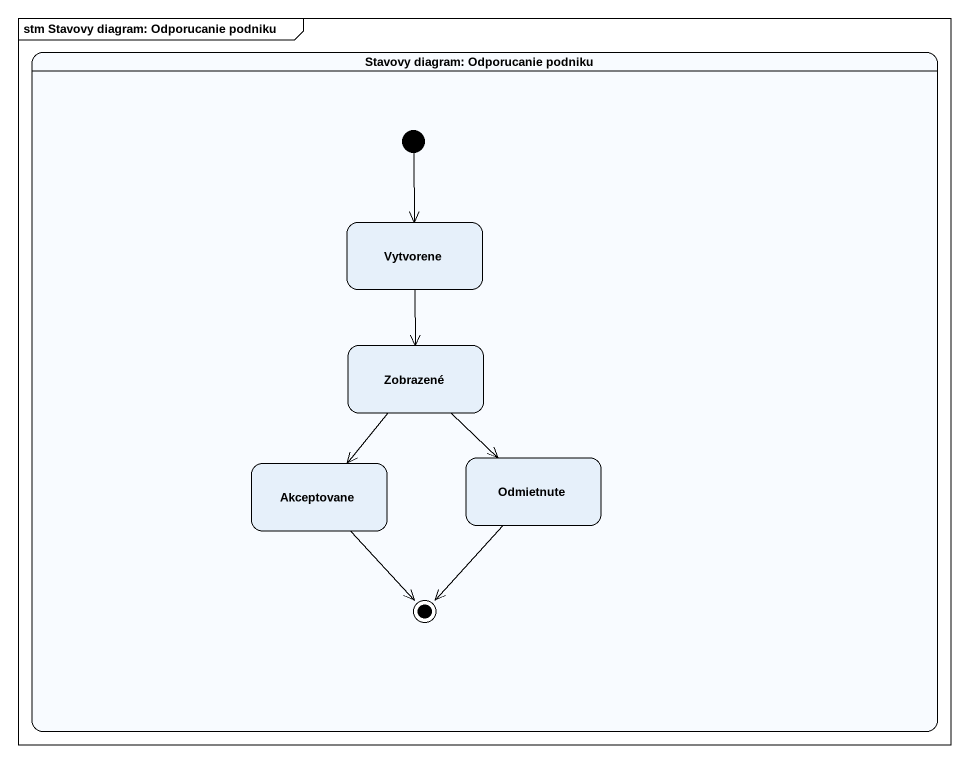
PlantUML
@startuml
mainframe stm Stavovy diagram: Odporucanie podniku
hide empty description
state "Stavovy diagram: Odporucanie podniku" as Stavovy_diagram_Odporucanie {
  state Vytvorene
  state Zobrazené
  state Odmietnute
  state Akceptovane
  [*] --> Vytvorene
  Odmietnute --> [*]
  Akceptovane --> [*]
}
Vytvorene --> Zobrazené
Zobrazené --> Odmietnute
Zobrazené --> Akceptovane
@enduml
